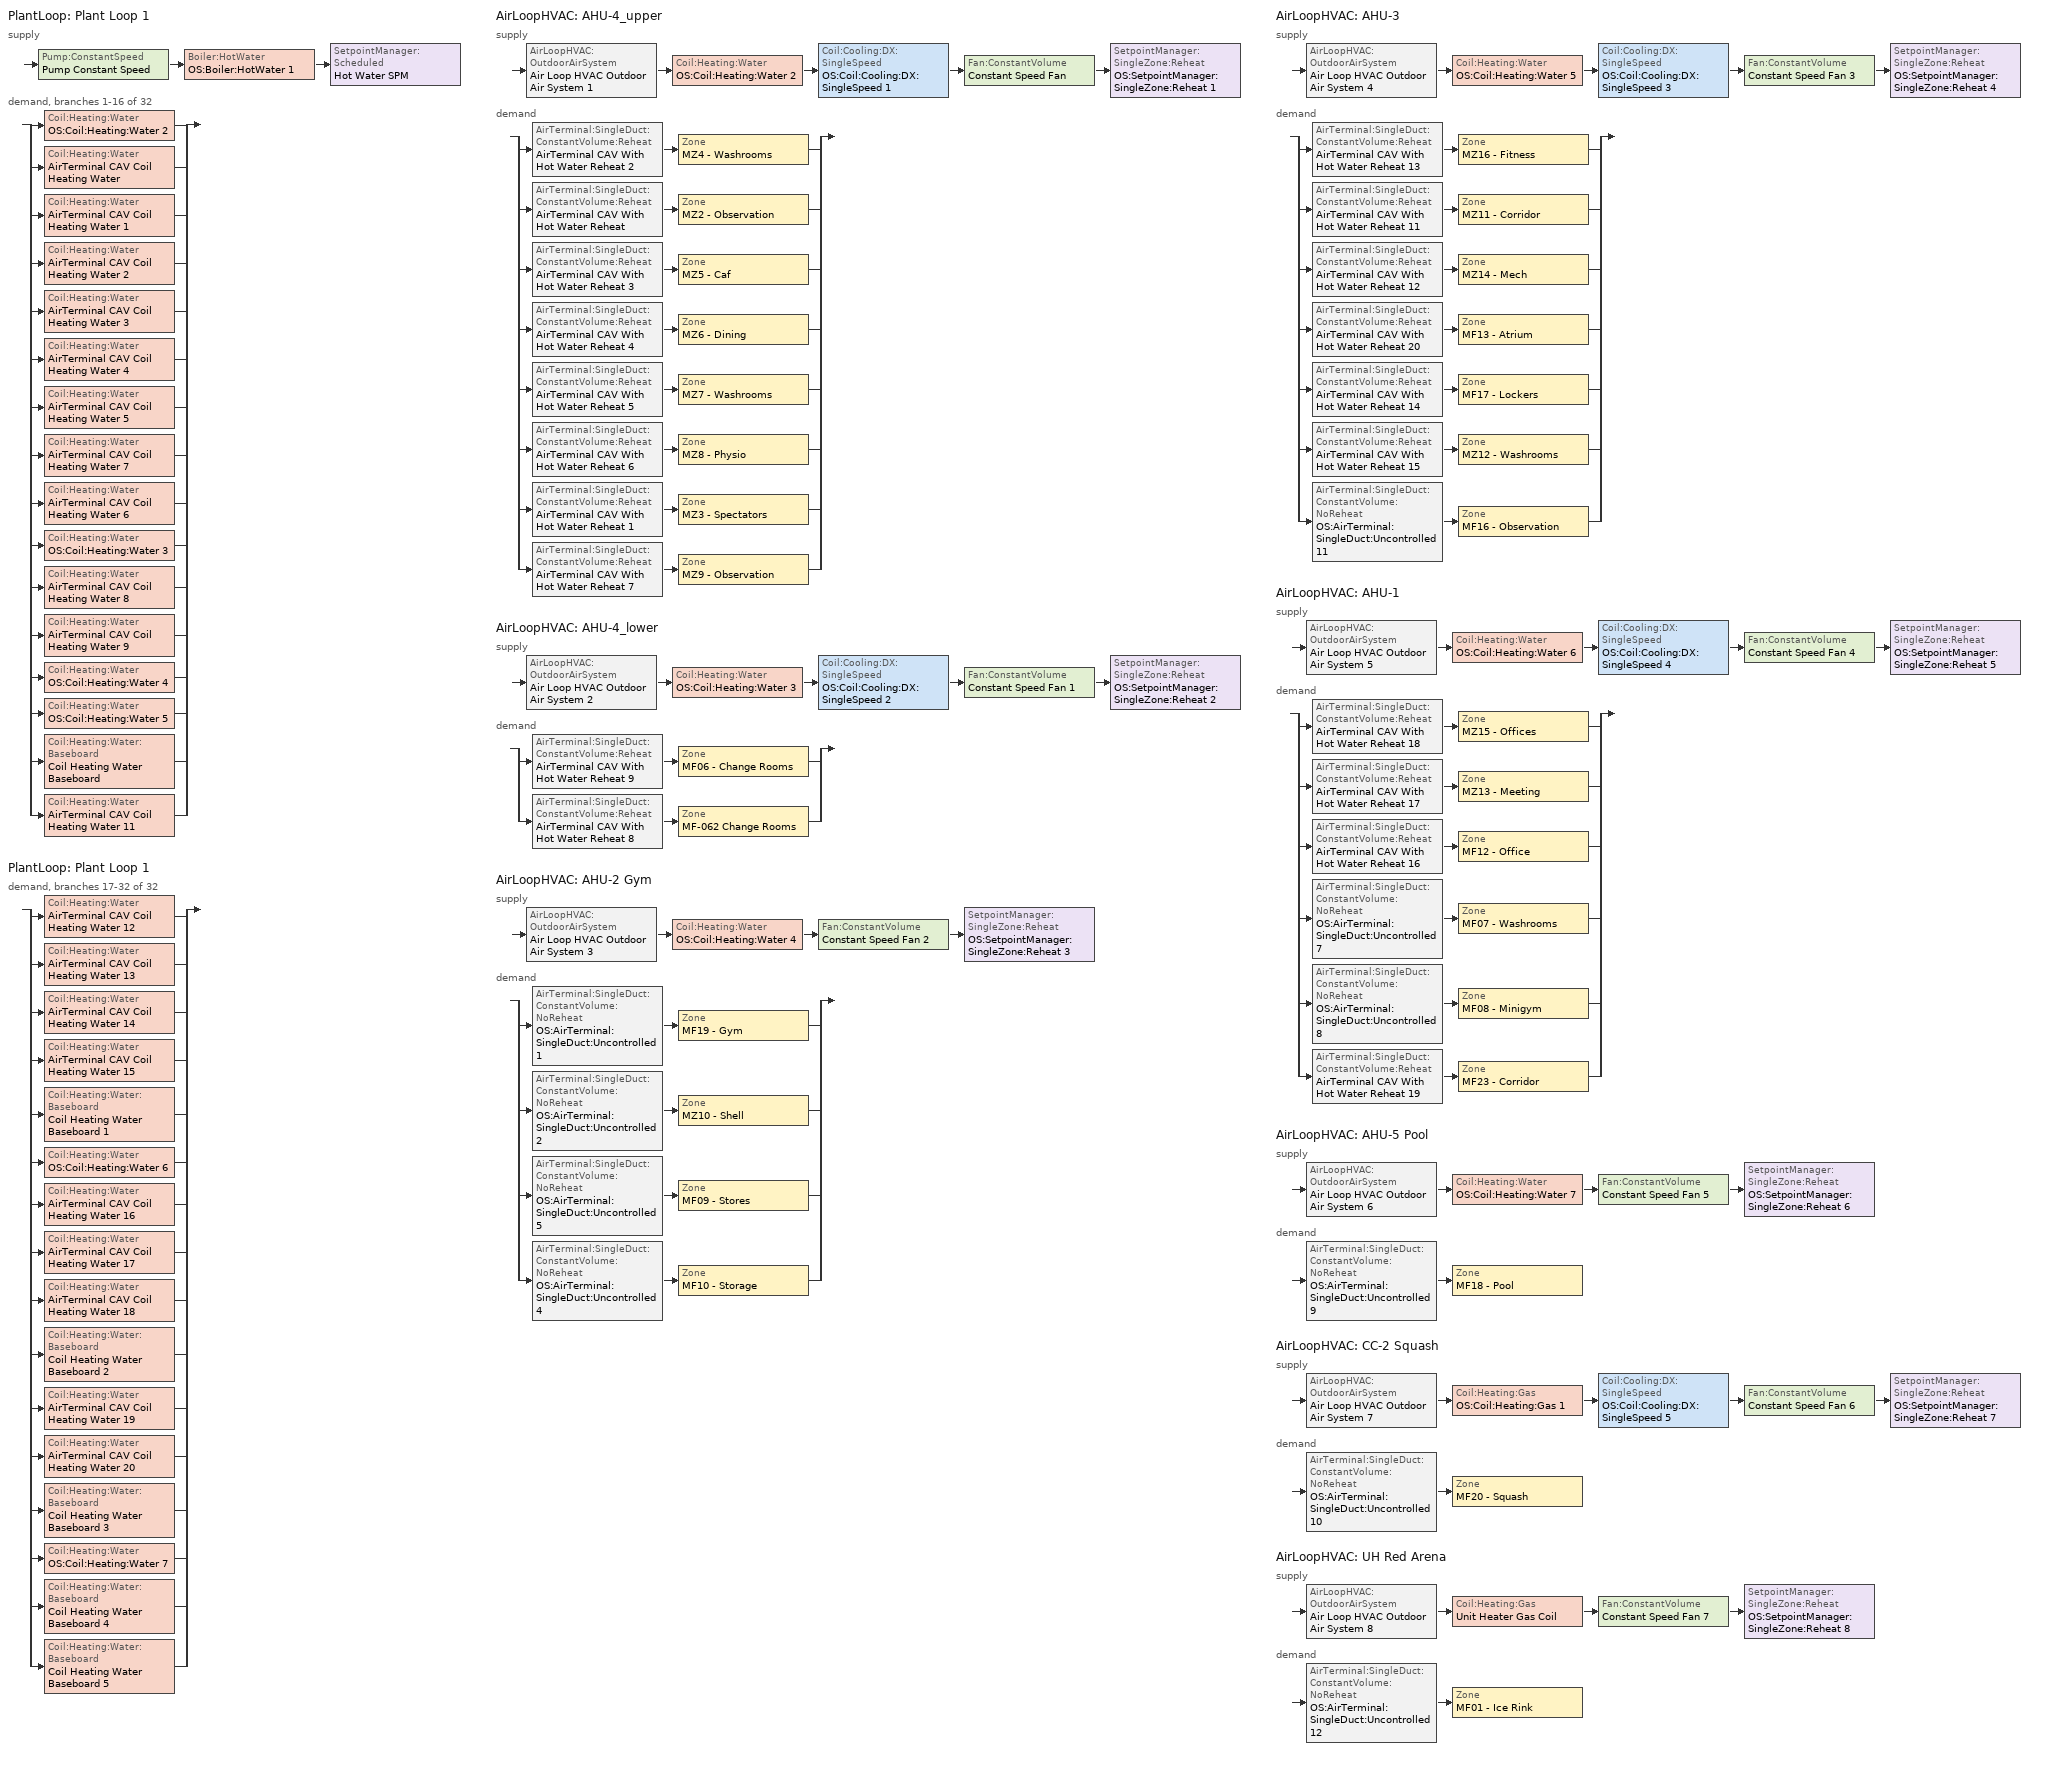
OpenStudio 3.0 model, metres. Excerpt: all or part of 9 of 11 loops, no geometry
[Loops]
PlantLoop 'Plant Loop 1'
 supply: Pump:ConstantSpeed 'Pump Constant Speed' > Boiler:HotWater 'OS:Boiler:HotWater 1' > SetpointManager:Scheduled 'Hot Water SPM'
 demand, branches 1-16 of 32: split
  | Coil:Heating:Water 'OS:Coil:Heating:Water 2'
  | Coil:Heating:Water 'AirTerminal CAV Coil Heating Water'
  | Coil:Heating:Water 'AirTerminal CAV Coil Heating Water 1'
  | Coil:Heating:Water 'AirTerminal CAV Coil Heating Water 2'
  | Coil:Heating:Water 'AirTerminal CAV Coil Heating Water 3'
  | Coil:Heating:Water 'AirTerminal CAV Coil Heating Water 4'
  | Coil:Heating:Water 'AirTerminal CAV Coil Heating Water 5'
  | Coil:Heating:Water 'AirTerminal CAV Coil Heating Water 7'
  | Coil:Heating:Water 'AirTerminal CAV Coil Heating Water 6'
  | Coil:Heating:Water 'OS:Coil:Heating:Water 3'
  | Coil:Heating:Water 'AirTerminal CAV Coil Heating Water 8'
  | Coil:Heating:Water 'AirTerminal CAV Coil Heating Water 9'
  | Coil:Heating:Water 'OS:Coil:Heating:Water 4'
  | Coil:Heating:Water 'OS:Coil:Heating:Water 5'
  | Coil:Heating:Water:Baseboard 'Coil Heating Water Baseboard'
  | Coil:Heating:Water 'AirTerminal CAV Coil Heating Water 11'
PlantLoop 'Plant Loop 1'
 demand, branches 17-32 of 32: split
  | Coil:Heating:Water 'AirTerminal CAV Coil Heating Water 12'
  | Coil:Heating:Water 'AirTerminal CAV Coil Heating Water 13'
  | Coil:Heating:Water 'AirTerminal CAV Coil Heating Water 14'
  | Coil:Heating:Water 'AirTerminal CAV Coil Heating Water 15'
  | Coil:Heating:Water:Baseboard 'Coil Heating Water Baseboard 1'
  | Coil:Heating:Water 'OS:Coil:Heating:Water 6'
  | Coil:Heating:Water 'AirTerminal CAV Coil Heating Water 16'
  | Coil:Heating:Water 'AirTerminal CAV Coil Heating Water 17'
  | Coil:Heating:Water 'AirTerminal CAV Coil Heating Water 18'
  | Coil:Heating:Water:Baseboard 'Coil Heating Water Baseboard 2'
  | Coil:Heating:Water 'AirTerminal CAV Coil Heating Water 19'
  | Coil:Heating:Water 'AirTerminal CAV Coil Heating Water 20'
  | Coil:Heating:Water:Baseboard 'Coil Heating Water Baseboard 3'
  | Coil:Heating:Water 'OS:Coil:Heating:Water 7'
  | Coil:Heating:Water:Baseboard 'Coil Heating Water Baseboard 4'
  | Coil:Heating:Water:Baseboard 'Coil Heating Water Baseboard 5'
AirLoopHVAC 'AHU-4_upper'
 supply: AirLoopHVAC:OutdoorAirSystem 'Air Loop HVAC Outdoor Air System 1' > Coil:Heating:Water 'OS:Coil:Heating:Water 2' > Coil:Cooling:DX:SingleSpeed 'OS:Coil:Cooling:DX:SingleSpeed 1' > Fan:ConstantVolume 'Constant Speed Fan' > SetpointManager:SingleZone:Reheat 'OS:SetpointManager:SingleZone:Reheat 1'
 demand: split
  | AirTerminal:SingleDuct:ConstantVolume:Reheat 'AirTerminal CAV With Hot Water Reheat 2' > Zone 'MZ4 - Washrooms'
  | AirTerminal:SingleDuct:ConstantVolume:Reheat 'AirTerminal CAV With Hot Water Reheat' > Zone 'MZ2 - Observation'
  | AirTerminal:SingleDuct:ConstantVolume:Reheat 'AirTerminal CAV With Hot Water Reheat 3' > Zone 'MZ5 - Caf'
  | AirTerminal:SingleDuct:ConstantVolume:Reheat 'AirTerminal CAV With Hot Water Reheat 4' > Zone 'MZ6 - Dining'
  | AirTerminal:SingleDuct:ConstantVolume:Reheat 'AirTerminal CAV With Hot Water Reheat 5' > Zone 'MZ7 - Washrooms'
  | AirTerminal:SingleDuct:ConstantVolume:Reheat 'AirTerminal CAV With Hot Water Reheat 6' > Zone 'MZ8 - Physio'
  | AirTerminal:SingleDuct:ConstantVolume:Reheat 'AirTerminal CAV With Hot Water Reheat 1' > Zone 'MZ3 - Spectators'
  | AirTerminal:SingleDuct:ConstantVolume:Reheat 'AirTerminal CAV With Hot Water Reheat 7' > Zone 'MZ9 - Observation'
AirLoopHVAC 'AHU-4_lower'
 supply: AirLoopHVAC:OutdoorAirSystem 'Air Loop HVAC Outdoor Air System 2' > Coil:Heating:Water 'OS:Coil:Heating:Water 3' > Coil:Cooling:DX:SingleSpeed 'OS:Coil:Cooling:DX:SingleSpeed 2' > Fan:ConstantVolume 'Constant Speed Fan 1' > SetpointManager:SingleZone:Reheat 'OS:SetpointManager:SingleZone:Reheat 2'
 demand: split
  | AirTerminal:SingleDuct:ConstantVolume:Reheat 'AirTerminal CAV With Hot Water Reheat 9' > Zone 'MF06 - Change Rooms'
  | AirTerminal:SingleDuct:ConstantVolume:Reheat 'AirTerminal CAV With Hot Water Reheat 8' > Zone 'MF-062 Change Rooms'
AirLoopHVAC 'AHU-2 Gym'
 supply: AirLoopHVAC:OutdoorAirSystem 'Air Loop HVAC Outdoor Air System 3' > Coil:Heating:Water 'OS:Coil:Heating:Water 4' > Fan:ConstantVolume 'Constant Speed Fan 2' > SetpointManager:SingleZone:Reheat 'OS:SetpointManager:SingleZone:Reheat 3'
 demand: split
  | AirTerminal:SingleDuct:ConstantVolume:NoReheat 'OS:AirTerminal:SingleDuct:Uncontrolled 1' > Zone 'MF19 - Gym'
  | AirTerminal:SingleDuct:ConstantVolume:NoReheat 'OS:AirTerminal:SingleDuct:Uncontrolled 2' > Zone 'MZ10 - Shell'
  | AirTerminal:SingleDuct:ConstantVolume:NoReheat 'OS:AirTerminal:SingleDuct:Uncontrolled 5' > Zone 'MF09 - Stores'
  | AirTerminal:SingleDuct:ConstantVolume:NoReheat 'OS:AirTerminal:SingleDuct:Uncontrolled 4' > Zone 'MF10 - Storage'
AirLoopHVAC 'AHU-3'
 supply: AirLoopHVAC:OutdoorAirSystem 'Air Loop HVAC Outdoor Air System 4' > Coil:Heating:Water 'OS:Coil:Heating:Water 5' > Coil:Cooling:DX:SingleSpeed 'OS:Coil:Cooling:DX:SingleSpeed 3' > Fan:ConstantVolume 'Constant Speed Fan 3' > SetpointManager:SingleZone:Reheat 'OS:SetpointManager:SingleZone:Reheat 4'
 demand: split
  | AirTerminal:SingleDuct:ConstantVolume:Reheat 'AirTerminal CAV With Hot Water Reheat 13' > Zone 'MZ16 - Fitness'
  | AirTerminal:SingleDuct:ConstantVolume:Reheat 'AirTerminal CAV With Hot Water Reheat 11' > Zone 'MZ11 - Corridor'
  | AirTerminal:SingleDuct:ConstantVolume:Reheat 'AirTerminal CAV With Hot Water Reheat 12' > Zone 'MZ14 - Mech'
  | AirTerminal:SingleDuct:ConstantVolume:Reheat 'AirTerminal CAV With Hot Water Reheat 20' > Zone 'MF13 - Atrium'
  | AirTerminal:SingleDuct:ConstantVolume:Reheat 'AirTerminal CAV With Hot Water Reheat 14' > Zone 'MF17 - Lockers'
  | AirTerminal:SingleDuct:ConstantVolume:Reheat 'AirTerminal CAV With Hot Water Reheat 15' > Zone 'MZ12 - Washrooms'
  | AirTerminal:SingleDuct:ConstantVolume:NoReheat 'OS:AirTerminal:SingleDuct:Uncontrolled 11' > Zone 'MF16 - Observation'
AirLoopHVAC 'AHU-1'
 supply: AirLoopHVAC:OutdoorAirSystem 'Air Loop HVAC Outdoor Air System 5' > Coil:Heating:Water 'OS:Coil:Heating:Water 6' > Coil:Cooling:DX:SingleSpeed 'OS:Coil:Cooling:DX:SingleSpeed 4' > Fan:ConstantVolume 'Constant Speed Fan 4' > SetpointManager:SingleZone:Reheat 'OS:SetpointManager:SingleZone:Reheat 5'
 demand: split
  | AirTerminal:SingleDuct:ConstantVolume:Reheat 'AirTerminal CAV With Hot Water Reheat 18' > Zone 'MZ15 - Offices'
  | AirTerminal:SingleDuct:ConstantVolume:Reheat 'AirTerminal CAV With Hot Water Reheat 17' > Zone 'MZ13 - Meeting'
  | AirTerminal:SingleDuct:ConstantVolume:Reheat 'AirTerminal CAV With Hot Water Reheat 16' > Zone 'MF12 - Office'
  | AirTerminal:SingleDuct:ConstantVolume:NoReheat 'OS:AirTerminal:SingleDuct:Uncontrolled 7' > Zone 'MF07 - Washrooms'
  | AirTerminal:SingleDuct:ConstantVolume:NoReheat 'OS:AirTerminal:SingleDuct:Uncontrolled 8' > Zone 'MF08 - Minigym'
  | AirTerminal:SingleDuct:ConstantVolume:Reheat 'AirTerminal CAV With Hot Water Reheat 19' > Zone 'MF23 - Corridor'
AirLoopHVAC 'AHU-5 Pool'
 supply: AirLoopHVAC:OutdoorAirSystem 'Air Loop HVAC Outdoor Air System 6' > Coil:Heating:Water 'OS:Coil:Heating:Water 7' > Fan:ConstantVolume 'Constant Speed Fan 5' > SetpointManager:SingleZone:Reheat 'OS:SetpointManager:SingleZone:Reheat 6'
 demand: AirTerminal:SingleDuct:ConstantVolume:NoReheat 'OS:AirTerminal:SingleDuct:Uncontrolled 9' > Zone 'MF18 - Pool'
AirLoopHVAC 'CC-2 Squash'
 supply: AirLoopHVAC:OutdoorAirSystem 'Air Loop HVAC Outdoor Air System 7' > Coil:Heating:Gas 'OS:Coil:Heating:Gas 1' > Coil:Cooling:DX:SingleSpeed 'OS:Coil:Cooling:DX:SingleSpeed 5' > Fan:ConstantVolume 'Constant Speed Fan 6' > SetpointManager:SingleZone:Reheat 'OS:SetpointManager:SingleZone:Reheat 7'
 demand: AirTerminal:SingleDuct:ConstantVolume:NoReheat 'OS:AirTerminal:SingleDuct:Uncontrolled 10' > Zone 'MF20 - Squash'
AirLoopHVAC 'UH Red Arena'
 supply: AirLoopHVAC:OutdoorAirSystem 'Air Loop HVAC Outdoor Air System 8' > Coil:Heating:Gas 'Unit Heater Gas Coil' > Fan:ConstantVolume 'Constant Speed Fan 7' > SetpointManager:SingleZone:Reheat 'OS:SetpointManager:SingleZone:Reheat 8'
 demand: AirTerminal:SingleDuct:ConstantVolume:NoReheat 'OS:AirTerminal:SingleDuct:Uncontrolled 12' > Zone 'MF01 - Ice Rink'
[Sizing:Zone] Zone Cooling Design Supply Air Temperature Input Method=SupplyAirTemperature; Zone Cooling Design Supply Air Temperature Difference {deltaC}=11.11; Zone Heating Design Supply Air Temperature Input Method=SupplyAirTemperature; Zone Heating Design Supply Air Temperature Difference {deltaC}=11.11; Zone Cooling Design Supply Air Humidity Ratio {kg-H2O/kg-air}=0.0085; Zone Heating Design Supply Air Humidity Ratio {kg-H2O/kg-air}=0.008; Zone Heating Sizing Factor=1; Zone Cooling Sizing Factor=1; Heating Design Air Flow Method=DesignDay; Account for Dedicated Outdoor Air System=No; Dedicated Outdoor Air System Control Strategy=NeutralSupplyAir; Dedicated Outdoor Air Low Setpoint Temperature for Design {C}=Autosize; Dedicated Outdoor Air High Setpoint Temperature for Design {C}=Autosize
MF01 - Ice Rink: Zone Cooling Design Supply Air Temperature {C}=8; Zone Heating Design Supply Air Temperature {C}=45
MF23 - Corridor; MF07 - Washrooms; MF08 - Minigym; MF09 - Stores; MF10 - Storage; MF12 - Office; MF16 - Observation; MF17 - Lockers; MF19 - Gym; MZ15 - Offices; MZ14 - Mech; MZ13 - Meeting; MZ12 - Washrooms; MZ11 - Corridor; MZ10 - Shell; MZ7 - Washrooms; MZ6 - Dining; MZ5 - Caf; MZ2 - Observation: Zone Cooling Design Supply Air Temperature {C}=12.8; Zone Heating Design Supply Air Temperature {C}=45
MF06 - Change Rooms: Zone Cooling Design Supply Air Temperature {C}=12.8; Zone Heating Design Supply Air Temperature {C}=45; Cooling Minimum Air Flow per Zone Floor Area {m3/s-m2}=0; Heating Design Air Flow Rate {m3/s}=0; Heating Maximum Air Flow per Zone Floor Area {m3/s-m2}=0; Heating Maximum Air Flow {m3/s}=0; Heating Maximum Air Flow Fraction=1; Design Zone Air Distribution Effectiveness in Cooling Mode=1; Design Zone Air Distribution Effectiveness in Heating Mode=1
MF11 - Vestibule; MF14 - Vestibule: Zone Cooling Design Supply Air Temperature {C}=14; Zone Heating Design Supply Air Temperature {C}=40
MF13 - Atrium: Zone Cooling Design Supply Air Temperature {C}=12.8; Zone Heating Design Supply Air Temperature {C}=45; Heating Maximum Air Flow Fraction=0.3
MF18 - Pool: Zone Cooling Design Supply Air Temperature {C}=12.8; Zone Heating Design Supply Air Temperature {C}=30; Heating Maximum Air Flow per Zone Floor Area {m3/s-m2}=0.002032; Heating Maximum Air Flow {m3/s}=0.141576; Heating Maximum Air Flow Fraction=0.3; Design Zone Air Distribution Effectiveness in Cooling Mode=1; Design Zone Air Distribution Effectiveness in Heating Mode=1; Cooling Design Air Flow Rate {m3/s}=0
MF20 - Squash: Zone Cooling Design Supply Air Temperature {C}=12.8; Zone Heating Design Supply Air Temperature {C}=45; Heating Maximum Air Flow per Zone Floor Area {m3/s-m2}=0.002032
MZ16 - Fitness: Zone Cooling Design Supply Air Temperature {C}=12.8; Zone Heating Design Supply Air Temperature {C}=45; Heating Design Air Flow Rate {m3/s}=0; Heating Maximum Air Flow per Zone Floor Area {m3/s-m2}=0.003; Heating Maximum Air Flow {m3/s}=0.141576; Heating Maximum Air Flow Fraction=0.3; Cooling Design Air Flow Rate {m3/s}=0; Cooling Minimum Air Flow {m3/s}=0; Cooling Minimum Air Flow Fraction=0
MZ9 - Observation: Zone Cooling Design Supply Air Temperature {C}=12.8; Zone Heating Design Supply Air Temperature {C}=45; Heating Design Air Flow Rate {m3/s}=0; Heating Maximum Air Flow per Zone Floor Area {m3/s-m2}=0.002032; Heating Maximum Air Flow {m3/s}=0.141576; Heating Maximum Air Flow Fraction=0.3; Design Zone Air Distribution Effectiveness in Cooling Mode=1; Cooling Design Air Flow Rate {m3/s}=0; Cooling Minimum Air Flow Fraction=0
MZ8 - Physio: Zone Cooling Design Supply Air Temperature {C}=12.8; Zone Heating Design Supply Air Temperature {C}=45; Heating Design Air Flow Rate {m3/s}=0; Heating Maximum Air Flow per Zone Floor Area {m3/s-m2}=0.002032; Heating Maximum Air Flow {m3/s}=0.141576; Heating Maximum Air Flow Fraction=0.3; Cooling Design Air Flow Rate {m3/s}=0
MZ4 - Washrooms: Zone Cooling Design Supply Air Temperature {C}=12.8; Zone Heating Design Supply Air Temperature {C}=45; Heating Maximum Air Flow {m3/s}=0.141576; Cooling Design Air Flow Rate {m3/s}=0
MZ3 - Spectators: Zone Cooling Design Supply Air Temperature {C}=12.8; Zone Heating Design Supply Air Temperature {C}=45; Heating Maximum Air Flow per Zone Floor Area {m3/s-m2}=0.002032; Heating Maximum Air Flow {m3/s}=0.141576
MF-062 Change Rooms: Zone Cooling Design Supply Air Temperature {C}=13; Zone Heating Design Supply Air Temperature {C}=45; Design Zone Air Distribution Effectiveness in Cooling Mode=1; Design Zone Air Distribution Effectiveness in Heating Mode=1; Cooling Design Air Flow Rate {m3/s}=0
[Zone equipment]
MF01 - Ice Rink: OS:AirTerminal:SingleDuct:Uncontrolled 12
MF23 - Corridor: AirTerminal CAV With Hot Water Reheat 19
MF06 - Change Rooms: AirTerminal CAV With Hot Water Reheat 9
MF07 - Washrooms: Convective Baseboard Water 2, OS:AirTerminal:SingleDuct:Uncontrolled 7
MF08 - Minigym: OS:AirTerminal:SingleDuct:Uncontrolled 8
MF09 - Stores: OS:AirTerminal:SingleDuct:Uncontrolled 5, Zone HVAC Baseboard Convective Electric 7
MF10 - Storage: OS:AirTerminal:SingleDuct:Uncontrolled 4, Zone HVAC Baseboard Convective Electric 3
MF11 - Vestibule: Convective Baseboard Water 4
MF12 - Office: AirTerminal CAV With Hot Water Reheat 16
MF13 - Atrium: Convective Baseboard Water 1, AirTerminal CAV With Hot Water Reheat 20
MF14 - Vestibule: Convective Baseboard Water 5
MF16 - Observation: OS:AirTerminal:SingleDuct:Uncontrolled 11
MF17 - Lockers: Convective Baseboard Water, AirTerminal CAV With Hot Water Reheat 14
MF18 - Pool: Convective Baseboard Water 3, OS:AirTerminal:SingleDuct:Uncontrolled 9
MF19 - Gym: OS:AirTerminal:SingleDuct:Uncontrolled 1, Zone HVAC Baseboard Convective Electric 1
MF20 - Squash: OS:AirTerminal:SingleDuct:Uncontrolled 10
MZ16 - Fitness: AirTerminal CAV With Hot Water Reheat 13
MZ15 - Offices: AirTerminal CAV With Hot Water Reheat 18
MZ14 - Mech: AirTerminal CAV With Hot Water Reheat 12
MZ13 - Meeting: AirTerminal CAV With Hot Water Reheat 17
MZ12 - Washrooms: AirTerminal CAV With Hot Water Reheat 15
MZ11 - Corridor: AirTerminal CAV With Hot Water Reheat 11
MZ10 - Shell: OS:AirTerminal:SingleDuct:Uncontrolled 2, Zone HVAC Baseboard Convective Electric 2
MZ9 - Observation: AirTerminal CAV With Hot Water Reheat 7
MZ8 - Physio: AirTerminal CAV With Hot Water Reheat 6
MZ7 - Washrooms: AirTerminal CAV With Hot Water Reheat 5
MZ6 - Dining: AirTerminal CAV With Hot Water Reheat 4
MZ5 - Caf: AirTerminal CAV With Hot Water Reheat 3
MZ4 - Washrooms: AirTerminal CAV With Hot Water Reheat 2
MZ3 - Spectators: AirTerminal CAV With Hot Water Reheat 1
MZ2 - Observation: AirTerminal CAV With Hot Water Reheat
MF-062 Change Rooms: AirTerminal CAV With Hot Water Reheat 8
[PlantLoop]
Plant Loop 1: Fluid Type=Water; Glycol Concentration=0; Plant Loop Volume {m3}=Autocalculate; Load Distribution Scheme=Optimal
[Sizing:Plant]
Plant Loop 1: Loop Type=Heating; Design Loop Exit Temperature {C}=82; Loop Design Temperature Difference {deltaC}=11; Sizing Option=NonCoincident; Zone Timesteps in Averaging Window=1; Coincident Sizing Factor Mode=None
[Boiler:HotWater]
OS:Boiler:HotWater 1: Efficiency Curve Temperature Evaluation Variable=LeavingBoiler; Normalized Boiler Efficiency Curve=Boiler Efficiency; Water Outlet Upper Temperature Limit {C}=99; Boiler Flow Mode=LeavingSetpointModulated; Parasitic Electric Load {W}=0; Sizing Factor=1
[Pump:ConstantSpeed]
Pump Constant Speed: Rated Flow Rate {m3/s}=autosize; Rated Pump Head {Pa}=179352; Rated Power Consumption {W}=autosize; Motor Efficiency=0.9; Fraction of Motor Inefficiencies to Fluid Stream=0; Pump Control Type=Intermittent; Design Power Sizing Method=PowerPerFlowPerPressure; Design Electric Power per Unit Flow Rate {W/(m3/s)}=348701.1; Design Shaft Power per Unit Flow Rate per Unit Head {W-s/m3-Pa}=1.28205
[AirLoopHVAC] Availability Schedule=Always On Discrete; Design Supply Air Flow Rate {m3/s}=AutoSize
AHU-4_upper; AHU-4_lower; AHU-2 Gym; AHU-3; AHU-1; AHU-5 Pool; CC-2 Squash; UH Red Arena
[Sizing:System] Type of Load to Size On=Sensible; Design Outdoor Air Flow Rate {m3/s}=Autosize; Central Heating Maximum System Air Flow Ratio=0.3; Preheat Design Temperature {C}=7; Preheat Design Humidity Ratio {kg-H2O/kg-Air}=0.008; Precool Design Humidity Ratio {kg-H2O/kg-Air}=0.008; Sizing Option=NonCoincident; 100% Outdoor Air in Cooling=Yes; 100% Outdoor Air in Heating=Yes; Central Cooling Design Supply Air Humidity Ratio {kg-H2O/kg-Air}=0.0085; Central Heating Design Supply Air Humidity Ratio {kg-H2O/kg-Air}=0.008; Cooling Design Air Flow Method=DesignDay; Cooling Design Air Flow Rate {m3/s}=0; Heating Design Air Flow Method=DesignDay; Heating Design Air Flow Rate {m3/s}=0; System Outdoor Air Method=ZoneSum; Zone Maximum Outdoor Air Fraction=1; Cooling Supply Air Flow Rate Per Floor Area {m3/s-m2}=0.00996765; Cooling Fraction of Autosized Cooling Supply Air Flow Rate=1; Cooling Supply Air Flow Rate Per Unit Cooling Capacity {m3/s-W}=3.94755e-05; Heating Supply Air Flow Rate Per Floor Area {m3/s-m2}=0.00996765; Heating Fraction of Autosized Heating Supply Air Flow Rate=1; Heating Fraction of Autosized Cooling Supply Air Flow Rate=1; Heating Supply Air Flow Rate Per Unit Heating Capacity {m3/s-W}=3.15882e-05; Cooling Design Capacity Method=CoolingDesignCapacity; Cooling Design Capacity {W}=Autosize; Cooling Design Capacity Per Floor Area {W/m2}=234.7; Fraction of Autosized Cooling Design Capacity=1; Heating Design Capacity Method=HeatingDesignCapacity; Heating Design Capacity {W}=Autosize; Heating Design Capacity Per Floor Area {W/m2}=157; Fraction of Autosized Heating Design Capacity=1; Central Cooling Capacity Control Method=OnOff
Name | Precool Design Temperature {C} | Central Cooling Design Supply Air Temperature {C} | Central Heating Design Supply Air Temperature {C}
AHU-4_upper | 12.8 | 12.8 | 16.7
AHU-4_lower; AHU-2 Gym; AHU-3; AHU-1 | 12.8 | 12.8 | 20
AHU-5 Pool | 12.8 | 12.8 | 30
CC-2 Squash | 12.8 | 12.8 | 45
UH Red Arena | 8 | 8 | 45
[AirLoopHVAC:OutdoorAirSystem]
Name | Controller
Air Loop HVAC Outdoor Air System 1 | Controller Outdoor Air 1
Air Loop HVAC Outdoor Air System 2 | Controller Outdoor Air 2
Air Loop HVAC Outdoor Air System 3 | Controller Outdoor Air 3
Air Loop HVAC Outdoor Air System 4 | Controller Outdoor Air 4
Air Loop HVAC Outdoor Air System 5 | Controller Outdoor Air 5
Air Loop HVAC Outdoor Air System 6 | Controller Outdoor Air 6
Air Loop HVAC Outdoor Air System 7 | Controller Outdoor Air 7
Air Loop HVAC Outdoor Air System 8 | Controller Outdoor Air 8
[Controller:OutdoorAir] Minimum Outdoor Air Flow Rate {m3/s}=Autosize; Maximum Outdoor Air Flow Rate {m3/s}=Autosize; Economizer Control Type=FixedDryBulb; Economizer Control Action Type=ModulateFlow; Economizer Maximum Limit Dry-Bulb Temperature {C}=19; Economizer Maximum Limit Enthalpy {J/kg}=64000; Economizer Maximum Limit Dewpoint Temperature {C}=0; Economizer Minimum Limit Dry-Bulb Temperature {C}=-100; Lockout Type=NoLockout; Minimum Limit Type=FixedMinimum; High Humidity Control=No; Heat Recovery Bypass Control Type=BypassWhenOAFlowGreaterThanMinimum
Name | Controller Mechanical Ventilation
Controller Outdoor Air 1 | Controller Mechanical Ventilation 1
Controller Outdoor Air 2 | Controller Mechanical Ventilation 2
Controller Outdoor Air 3 | Controller Mechanical Ventilation 3
Controller Outdoor Air 4 | Controller Mechanical Ventilation 4
Controller Outdoor Air 5 | Controller Mechanical Ventilation 5
Controller Outdoor Air 6 | Controller Mechanical Ventilation 6
Controller Outdoor Air 7 | Controller Mechanical Ventilation 7
Controller Outdoor Air 8 | Controller Mechanical Ventilation 8
[Controller:MechanicalVentilation] Availability Schedule=Always On Discrete 1; Demand Controlled Ventilation=No; System Outdoor Air Method=ZoneSum
Controller Mechanical Ventilation 1; Controller Mechanical Ventilation 2; Controller Mechanical Ventilation 3; Controller Mechanical Ventilation 4; Controller Mechanical Ventilation 5; Controller Mechanical Ventilation 6; Controller Mechanical Ventilation 7; Controller Mechanical Ventilation 8
[Coil:Heating:Water] Availability Schedule=Always On Discrete 1
Name | Rated Outlet Air Temperature {C} | Rated Inlet Air Temperature {C} | Rated Outlet Water Temperature {C} | Rated Inlet Water Temperature {C}
OS:Coil:Heating:Water 2
AirTerminal CAV Coil Heating Water; AirTerminal CAV Coil Heating Water 1; AirTerminal CAV Coil Heating Water 2; AirTerminal CAV Coil Heating Water 3; AirTerminal CAV Coil Heating Water 4; AirTerminal CAV Coil Heating Water 5; AirTerminal CAV Coil Heating Water 6; AirTerminal CAV Coil Heating Water 7 | 45
OS:Coil:Heating:Water 3 | 45 | 16.6
AirTerminal CAV Coil Heating Water 8; AirTerminal CAV Coil Heating Water 11; AirTerminal CAV Coil Heating Water 12; AirTerminal CAV Coil Heating Water 13; AirTerminal CAV Coil Heating Water 14; AirTerminal CAV Coil Heating Water 15; AirTerminal CAV Coil Heating Water 16; AirTerminal CAV Coil Heating Water 17; AirTerminal CAV Coil Heating Water 18 | 45 | 12.8
AirTerminal CAV Coil Heating Water 9 | 45 | 12.8 | 71.1
OS:Coil:Heating:Water 4 | 32.2 |  | 71.1
OS:Coil:Heating:Water 5 | 45 | 16.6 | 71.1 | 82.2
OS:Coil:Heating:Water 6 | 32.2
AirTerminal CAV Coil Heating Water 19; AirTerminal CAV Coil Heating Water 20 | 45 | 12.8 | 71.1 | 82.2
OS:Coil:Heating:Water 7 | 32.2 | 16.6 | 71.1
[Coil:Cooling:DX:SingleSpeed] Availability Schedule=Always On Discrete 1; Rated Total Cooling Capacity {W}=Autosize; Rated Sensible Heat Ratio=Autosize; Rated COP {W/W}=3; Rated Air Flow Rate {m3/s}=Autosize; Rated Evaporator Fan Power Per Volume Flow Rate {W/(m3/s)}=773.3; Minimum Outdoor Dry-Bulb Temperature for Compressor Operation {C}=-25; Condenser Type=AirCooled; Evaporative Condenser Effectiveness=0; Evaporative Condenser Air Flow Rate {m3/s}=Autosize; Evaporative Condenser Pump Rated Power Consumption {W}=Autosize; Crankcase Heater Capacity {W}=0; Maximum Outdoor Dry-Bulb Temperature for Crankcase Heater Operation {C}=0; Basin Heater Capacity {W/K}=0; Basin Heater Setpoint Temperature {C}=10
Name | Total Cooling Capacity Function of Temperature Curve | Total Cooling Capacity Function of Flow Fraction Curve | Energy Input Ratio Function of Temperature Curve | Energy Input Ratio Function of Flow Fraction Curve | Part Load Fraction Correlation Curve
OS:Coil:Cooling:DX:SingleSpeed 1 | OS:Curve:Biquadratic 1 | OS:Curve:Quadratic 1 | OS:Curve:Biquadratic 2 | OS:Curve:Quadratic 2 | OS:Curve:Quadratic 3
OS:Coil:Cooling:DX:SingleSpeed 2 | OS:Curve:Biquadratic 3 | OS:Curve:Quadratic 4 | OS:Curve:Biquadratic 4 | OS:Curve:Quadratic 5 | OS:Curve:Quadratic 6
OS:Coil:Cooling:DX:SingleSpeed 3 | OS:Curve:Biquadratic 5 | OS:Curve:Quadratic 7 | OS:Curve:Biquadratic 6 | OS:Curve:Quadratic 8 | OS:Curve:Quadratic 9
OS:Coil:Cooling:DX:SingleSpeed 4 | OS:Curve:Biquadratic 7 | OS:Curve:Quadratic 10 | OS:Curve:Biquadratic 8 | OS:Curve:Quadratic 11 | OS:Curve:Quadratic 12
OS:Coil:Cooling:DX:SingleSpeed 5 | OS:Curve:Biquadratic 9 | OS:Curve:Quadratic 13 | OS:Curve:Biquadratic 10 | OS:Curve:Quadratic 14 | OS:Curve:Quadratic 15
[Fan:ConstantVolume] Fan Efficiency=0.75; Motor Efficiency=0.75
Name | Availability Schedule | Maximum Flow Rate {m3/s}
Constant Speed Fan; Constant Speed Fan 7 | Always On | AutoSize
Constant Speed Fan 1 | Always On Discrete 1 | Autosize
Constant Speed Fan 2; Constant Speed Fan 3; Constant Speed Fan 4; Constant Speed Fan 5; Constant Speed Fan 6 | Always On Discrete 1 | AutoSize
[Controller:WaterCoil] Action=Normal
Name | Water Coil
Controller Water Coil 1 | OS:Coil:Heating:Water 2
Controller Water Coil 2 | OS:Coil:Heating:Water 3
Controller Water Coil 3 | OS:Coil:Heating:Water 4
Controller Water Coil 4 | OS:Coil:Heating:Water 5
Controller Water Coil 5 | OS:Coil:Heating:Water 6
Controller Water Coil 6 | OS:Coil:Heating:Water 7
[SetpointManager:SingleZone:Reheat]
Name | Minimum Supply Air Temperature {C} | Maximum Supply Air Temperature {C} | Control Zone
OS:SetpointManager:SingleZone:Reheat 1 | 12.8 | 16.7 | MZ8 - Physio
OS:SetpointManager:SingleZone:Reheat 2 | 12.8 | 20 | MF-062 Change Rooms
OS:SetpointManager:SingleZone:Reheat 3 | 12.9 | 20 | MF19 - Gym
OS:SetpointManager:SingleZone:Reheat 4 | 12.8 | 20 | MZ16 - Fitness
OS:SetpointManager:SingleZone:Reheat 5 | 12.7 | 20 | MZ15 - Offices
OS:SetpointManager:SingleZone:Reheat 6 | 12.8 | 30 | MF18 - Pool
OS:SetpointManager:SingleZone:Reheat 7 | 12.8 | 45 | MF20 - Squash
OS:SetpointManager:SingleZone:Reheat 8 | 15 | 45 | MF01 - Ice Rink
[SetpointManager:Scheduled]
Hot Water SPM: Control Variable=Temperature; Schedule=Hot Water Temperature
[AirTerminal:SingleDuct:ConstantVolume:Reheat] Availability Schedule=Always On Discrete 1; Maximum Air Flow Rate {m3/s}=autosize; Maximum Hot Water or Steam Flow Rate {m3/s}=autosize; Minimum Hot Water or Steam Flow Rate {m3/s}=0; Convergence Tolerance=0.001; Maximum Reheat Air Temperature {C}=45
Name | Reheat Coil
AirTerminal CAV With Hot Water Reheat | AirTerminal CAV Coil Heating Water
AirTerminal CAV With Hot Water Reheat 1 | AirTerminal CAV Coil Heating Water 1
AirTerminal CAV With Hot Water Reheat 2 | AirTerminal CAV Coil Heating Water 2
AirTerminal CAV With Hot Water Reheat 3 | AirTerminal CAV Coil Heating Water 3
AirTerminal CAV With Hot Water Reheat 4 | AirTerminal CAV Coil Heating Water 4
AirTerminal CAV With Hot Water Reheat 5 | AirTerminal CAV Coil Heating Water 5
AirTerminal CAV With Hot Water Reheat 6 | AirTerminal CAV Coil Heating Water 6
AirTerminal CAV With Hot Water Reheat 7 | AirTerminal CAV Coil Heating Water 7
AirTerminal CAV With Hot Water Reheat 8 | AirTerminal CAV Coil Heating Water 8
AirTerminal CAV With Hot Water Reheat 9 | AirTerminal CAV Coil Heating Water 9
AirTerminal CAV With Hot Water Reheat 11 | AirTerminal CAV Coil Heating Water 11
AirTerminal CAV With Hot Water Reheat 12 | AirTerminal CAV Coil Heating Water 12
AirTerminal CAV With Hot Water Reheat 13 | AirTerminal CAV Coil Heating Water 13
AirTerminal CAV With Hot Water Reheat 14 | AirTerminal CAV Coil Heating Water 14
AirTerminal CAV With Hot Water Reheat 15 | AirTerminal CAV Coil Heating Water 15
AirTerminal CAV With Hot Water Reheat 16 | AirTerminal CAV Coil Heating Water 16
AirTerminal CAV With Hot Water Reheat 17 | AirTerminal CAV Coil Heating Water 17
AirTerminal CAV With Hot Water Reheat 18 | AirTerminal CAV Coil Heating Water 18
AirTerminal CAV With Hot Water Reheat 19 | AirTerminal CAV Coil Heating Water 19
AirTerminal CAV With Hot Water Reheat 20 | AirTerminal CAV Coil Heating Water 20
[AirTerminal:SingleDuct:ConstantVolume:NoReheat] Availability Schedule=Always On Discrete 1; Maximum Air Flow Rate {m3/s}=AutoSize
OS:AirTerminal:SingleDuct:Uncontrolled 1; OS:AirTerminal:SingleDuct:Uncontrolled 2; OS:AirTerminal:SingleDuct:Uncontrolled 4; OS:AirTerminal:SingleDuct:Uncontrolled 5; OS:AirTerminal:SingleDuct:Uncontrolled 7; OS:AirTerminal:SingleDuct:Uncontrolled 8; OS:AirTerminal:SingleDuct:Uncontrolled 9; OS:AirTerminal:SingleDuct:Uncontrolled 10; OS:AirTerminal:SingleDuct:Uncontrolled 11; OS:AirTerminal:SingleDuct:Uncontrolled 12
[ZoneHVAC:Baseboard:Convective:Electric] Availability Schedule=Always On Discrete 1; Nominal Capacity {W}=autosize; Efficiency=1
Zone HVAC Baseboard Convective Electric 1; Zone HVAC Baseboard Convective Electric 2; Zone HVAC Baseboard Convective Electric 3; Zone HVAC Baseboard Convective Electric 7
[ZoneHVAC:Baseboard:Convective:Water] Availability Schedule=Always On Discrete 1
Name | Heating Coil
Convective Baseboard Water | Coil Heating Water Baseboard
Convective Baseboard Water 1 | Coil Heating Water Baseboard 1
Convective Baseboard Water 2 | Coil Heating Water Baseboard 2
Convective Baseboard Water 3 | Coil Heating Water Baseboard 3
Convective Baseboard Water 4 | Coil Heating Water Baseboard 4
Convective Baseboard Water 5 | Coil Heating Water Baseboard 5
[Coil:Heating:Water:Baseboard] Heating Design Capacity Method=HeatingDesignCapacity; Heating Design Capacity {W}=Autosize; Heating Design Capacity Per Floor Area {W/m2}=0; Fraction of Autosized Heating Design Capacity=0.8; U-Factor Times Area Value {W/K}=autosize; Maximum Water Flow Rate {m3/s}=autosize; Convergence Tolerance=0.001
Coil Heating Water Baseboard; Coil Heating Water Baseboard 1; Coil Heating Water Baseboard 2; Coil Heating Water Baseboard 3; Coil Heating Water Baseboard 4; Coil Heating Water Baseboard 5
[Coil:Heating:Gas] Availability Schedule=Always On Discrete 1; Gas Burner Efficiency=0.8; Nominal Capacity {W}=AutoSize; Parasitic Electric Load {W}=0; Parasitic Gas Load {W}=0
OS:Coil:Heating:Gas 1; Unit Heater Gas Coil
[Schedule:Constant] Value=1
Always On Discrete; Always On Discrete 1
[Schedule:Ruleset]
Name | Default Day Schedule | Summer Design Day Schedule | Winter Design Day Schedule
Always On | Always On Default Schedule | Always On Summer Design Day | Always On Winter Design Day
Hot Water Temperature | Hot Water Temperature Default | Hot Water Temperature Summer Design Day | Hot Water Temperature Winter Design Day
[Schedule:Day]
Always On Default Schedule; Always On Winter Design Day; Always On Summer Design Day: 24, 0, 1
Hot Water Temperature Default; Hot Water Temperature Summer Design Day; Hot Water Temperature Winter Design Day: 24, 0, 82
[Curve:Biquadratic]
Name | Coefficient1 Constant | Coefficient2 x | Coefficient3 x**2 | Coefficient4 y | Coefficient5 y**2 | Coefficient6 x*y | Minimum Value of x | Maximum Value of x | Minimum Value of y | Maximum Value of y | Minimum Value of x {BasedOnField A2} | Maximum Value of x {BasedOnField A2} | Minimum Value of y {BasedOnField A3} | Maximum Value of y {BasedOnField A3}
Boiler Efficiency | 1 | 0 | 0 | 0 | 0 | 0 | 0 | 1 | 0 | 1
OS:Curve:Biquadratic 1; OS:Curve:Biquadratic 3; OS:Curve:Biquadratic 5; OS:Curve:Biquadratic 7; OS:Curve:Biquadratic 9 | 0.42415 | 0.04426 | -0.00042 | 0.00333 | -8e-05 | -0.00021 |  |  |  |  | 17 | 22 | 13 | 46
OS:Curve:Biquadratic 2; OS:Curve:Biquadratic 4; OS:Curve:Biquadratic 6; OS:Curve:Biquadratic 8; OS:Curve:Biquadratic 10 | 1.23649 | -0.02431 | 0.00057 | -0.01434 | 0.00063 | -0.00038 |  |  |  |  | 17 | 22 | 13 | 46
[Curve:Quadratic]
Name | Coefficient1 Constant | Coefficient2 x | Coefficient3 x**2 | Minimum Value of x {BasedOnField A2} | Maximum Value of x {BasedOnField A2}
OS:Curve:Quadratic 1; OS:Curve:Quadratic 4; OS:Curve:Quadratic 7; OS:Curve:Quadratic 10; OS:Curve:Quadratic 13 | 0.77136 | 0.34053 | -0.11088 | 0.75918 | 1.13877
OS:Curve:Quadratic 2; OS:Curve:Quadratic 5; OS:Curve:Quadratic 8; OS:Curve:Quadratic 11; OS:Curve:Quadratic 14 | 1.2055 | -0.32953 | 0.12308 | 0.75918 | 1.13877
OS:Curve:Quadratic 3; OS:Curve:Quadratic 6; OS:Curve:Quadratic 9; OS:Curve:Quadratic 12; OS:Curve:Quadratic 15 | 0.771 | 0.229 | 0 | 0 | 1
